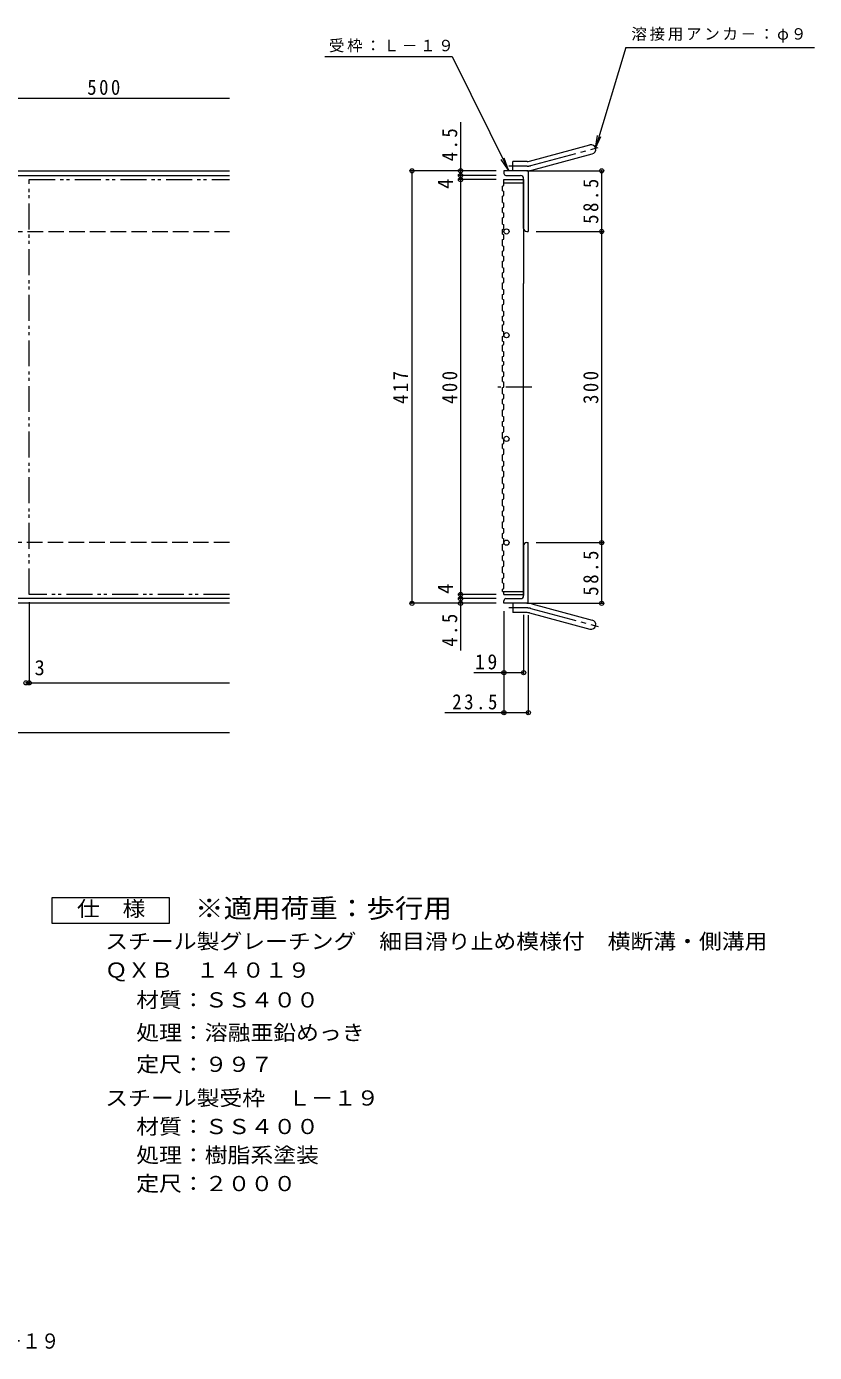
# Model space of a CAD drawing. Units: millimetres, scale not verified. Extents: x -893 to 907, y -688 to 660.
# Drawn here: x 148 to 907, y -688 to 591 of the extents above; entities that cross this region are included whole.
import ezdxf
from ezdxf.enums import TextEntityAlignment as Align

# ---------------------------------------------------------------- set-up
doc = ezdxf.new("R2010")
doc.units = ezdxf.units.MM
doc.header["$LTSCALE"] = 5
doc.header["$PDMODE"] = 32
doc.header["$PDSIZE"] = 4
for name, pattern in [('CHAIN2', [12, 9, -1, 1, -1]), ('DASHED3', [4, 3, -1]), ('DOUBLE_CHAIN1', [8.8, 5, -1, 0.6, -0.6, 0.6, -1])]:
    doc.linetypes.add(name, pattern=pattern)
for name, color, linetype, lineweight in [('B-1', 2, 'Continuous', 9), ('B-2', 3, 'Continuous', 9), ('B-4', 7, 'Continuous', 9), ('B-A', 3, 'Continuous', 9), ('F-4_F-4ﾚｲﾔ', 2, 'Continuous', 9)]:
    doc.layers.add(name, color=color, linetype=linetype, lineweight=lineweight)
doc.layers.add('F-5_F-5ﾚｲﾔ', color=2, linetype='Continuous')
doc.styles.add('ＭＳ ゴシック', font='')
doc.styles.get('ＭＳ ゴシック').set_extended_font_data('MS Gothic')

msp = doc.modelspace()

# ---------------------------------------------------------------- linework, layer by layer
at = {"layer": 'B-1'}
for p, q in [((632.753, 461.019), (690.943, 476.611)), ((616.608, 451.712), (616.608, 460.712)), ((630.423, 460.712), (616.608, 460.712)), ((635.082, 452.325), (693.273, 467.917)), ((-850.757, 451.712), (343.663, 451.712)), ((631.608, 451.712), (608.108, 451.712)), ((608.108, 451.712), (608.108, 449.212)), ((631.608, 451.712), (631.608, 393.212)), ((-850.757, 447.212), (343.663, 447.212)), ((610.108, 447.212), (624.108, 447.212)), ((627.108, 396.212), (627.108, 444.212)), ((630.108, 393.212), (631.608, 393.212)), ((627.108, 90.211), (627.108, 42.211)), ((630.108, 93.211), (631.608, 93.211)), ((631.608, 34.712), (631.608, 93.211)), ((343.663, 39.211), (-850.757, 39.211)), ((610.108, 39.211), (624.108, 39.211)), ((343.663, 34.711), (-850.757, 34.711)), ((608.108, 34.712), (608.108, 37.211)), ((631.608, 34.712), (608.108, 34.712)), ((616.608, 34.712), (616.608, 25.711)), ((630.423, 25.711), (616.608, 25.711)), ((635.082, 34.098), (693.273, 18.506)), ((632.753, 25.405), (690.943, 9.813))]:
    msp.add_line(p, q, dxfattribs=at)
at = {"layer": 'B-1', "linetype": 'CHAIN2'}
for p, q in [((633.917, 456.672), (699.084, 474.133)), ((630.423, 456.212), (612.803, 456.212)), ((630.423, 30.212), (612.803, 30.212)), ((633.917, 29.752), (699.084, 12.29))]:
    msp.add_line(p, q, dxfattribs=at)
at = {"layer": 'B-1', "linetype": 'DASHED3'}
for p, q in [((-850.757, 393.212), (343.663, 393.212)), ((343.663, 93.211), (-850.757, 93.211))]:
    msp.add_line(p, q, dxfattribs=at)
at = {"layer": 'B-1'}
for centre, radius, start, end in [((692.108, 472.264), 4.5, 285.00014, 104.99991), ((630.423, 469.712), 9, 270, 285.00002), ((610.108, 449.212), 2, 180, 270), ((630.423, 469.712), 18, 270, 285), ((624.108, 444.212), 3, 0, 90), ((630.108, 396.212), 3, 180, 270), ((630.108, 90.211), 3, 90, 180), ((610.108, 37.211), 2, 90, 180), ((624.108, 42.211), 3, 270, 0), ((630.423, 16.711), 18, 75, 90), ((630.423, 16.711), 9, 74.99998, 90), ((692.108, 14.159), 4.5, 255.00009, 74.99986)]:
    msp.add_arc(centre, radius, start, end, dxfattribs=at)
at = {"layer": 'B-1', "linetype": 'CHAIN2'}
for centre, start, end in [((630.423, 469.712), 270, 284.99995), ((630.423, 16.711), 75.00005, 90)]:
    msp.add_arc(centre, 13.5, start, end, dxfattribs=at)
at = {"layer": 'B-2', "linetype": 'DOUBLE_CHAIN1'}
for p, q in [((150.744, 43.212), (150.744, 443.212)), ((150.744, 443.212), (343.663, 443.212)), ((635.108, 243.212), (600.108, 243.212)), ((343.663, 43.212), (150.744, 43.212))]:
    msp.add_line(p, q, dxfattribs=at)
at = {"layer": 'B-2'}
for p, q in [((608.108, 443.212), (627.108, 443.212)), ((608.108, 440.212), (627.108, 440.212)), ((627.108, 443.212), (627.108, 343.212)), ((627.108, 43.211), (627.108, 343.212)), ((606.608, 46.211), (627.108, 46.211)), ((608.108, 43.211), (627.108, 43.211))]:
    msp.add_line(p, q, dxfattribs=at)
for centre in [(610.608, 393.212), (610.608, 293.211), (610.608, 193.211), (610.608, 93.211)]:
    msp.add_circle(centre, 2.5, dxfattribs=at)
at = {"layer": 'B-4'}
for p, q in [((725.652, 570.563), (907.29, 570.563)), ((-100.756, 521.715), (343.663, 521.715)), ((566.37, 498.545), (566.37, -10.791)), ((696.455, 473.429), (701.516, 484.858)), ((612.386, 452.19), (608.407, 464.04)), ((600.608, 451.712), (518.068, 451.712)), ((519.568, 451.712), (519.568, 34.711)), ((573.87, 451.712), (567.87, 451.712)), ((630.108, 451.712), (703.79, 451.712)), ((702.291, 451.712), (702.291, 393.212)), ((600.608, 447.212), (564.87, 447.212)), ((600.608, 443.212), (564.87, 443.212)), ((639.108, 393.212), (703.79, 393.212)), ((702.291, 393.212), (702.291, 93.211)), ((639.108, 93.211), (703.79, 93.211)), ((702.291, 93.211), (702.291, 34.711)), ((600.608, 43.211), (564.87, 43.211)), ((600.608, 39.211), (564.87, 39.211)), ((150.744, 35.711), (150.744, -43.537)), ((600.608, 34.711), (518.068, 34.711)), ((608.108, 27.211), (608.108, -72.28)), ((630.108, 34.711), (703.79, 34.711)), ((627.108, 23.703), (627.108, -33.673)), ((631.608, 23.296), (631.608, -72.28)), ((627.108, -32.173), (579.01, -32.173)), ((147.744, -42.037), (150.744, -42.037)), ((150.744, -42.037), (343.663, -42.037)), ((631.608, -70.78), (551.109, -70.78)), ((-850.757, -89.994), (343.663, -89.994))]:
    msp.add_line(p, q, dxfattribs=at)
for points in [[(725.652, 570.563), (696.455, 473.429), (698.386, 485.779)], [(435.67, 561.774), (558.231, 561.774), (612.386, 452.19), (605.476, 462.606)]]:
    msp.add_lwpolyline(points, dxfattribs=at)
for p in [(519.568, 451.712), (566.37, 451.712), (566.37, 447.212), (702.291, 451.712), (566.37, 443.212), (702.291, 393.212), (702.291, 93.211), (566.37, 43.211), (566.37, 39.211), (519.568, 34.711), (566.37, 34.711), (702.291, 34.711), (608.108, -32.173), (627.108, -32.173), (147.744, -42.037), (150.744, -42.037), (608.108, -70.78), (631.608, -70.78)]:
    msp.add_point(p, dxfattribs=at)
at = {"layer": 'B-A'}
for p, q in [((606.608, 437.058), (608.108, 437.573)), ((606.608, 432.558), (606.608, 437.058)), ((608.108, 437.573), (608.108, 443.212)), ((606.608, 432.558), (608.108, 432.042)), ((606.608, 427.277), (608.108, 427.793)), ((606.608, 421.277), (606.608, 427.277)), ((608.108, 427.793), (608.108, 432.042)), ((606.608, 421.277), (608.108, 420.762)), ((606.608, 416.123), (608.108, 416.639)), ((606.608, 411.623), (606.608, 416.123)), ((606.608, 411.623), (608.108, 411.108)), ((608.108, 416.639), (608.108, 420.762)), ((608.108, 406.858), (608.108, 411.108)), ((606.608, 406.343), (608.108, 406.858)), ((606.608, 400.343), (606.608, 406.343)), ((606.608, 400.343), (608.108, 399.827)), ((608.108, 395.704), (608.108, 399.827)), ((606.608, 395.189), (608.108, 395.704)), ((606.608, 390.689), (606.608, 395.189)), ((606.608, 390.689), (608.108, 390.173)), ((606.608, 385.408), (608.108, 385.924)), ((606.608, 379.408), (606.608, 385.408)), ((608.108, 385.924), (608.108, 390.173)), ((606.608, 379.408), (608.108, 378.893)), ((606.608, 374.254), (608.108, 374.77)), ((606.608, 369.754), (606.608, 374.254)), ((608.108, 374.77), (608.108, 378.893)), ((606.608, 369.754), (608.108, 369.239)), ((606.608, 364.474), (608.108, 364.989)), ((606.608, 358.474), (606.608, 364.474)), ((606.608, 358.474), (608.108, 357.959)), ((608.108, 364.989), (608.108, 369.239)), ((606.608, 353.32), (608.108, 353.835)), ((606.608, 348.82), (606.608, 353.32)), ((606.608, 348.82), (608.108, 348.305)), ((608.108, 353.835), (608.108, 357.959)), ((608.108, 344.055), (608.108, 348.305)), ((606.608, 343.54), (608.108, 344.055)), ((606.608, 337.539), (606.608, 343.54)), ((606.608, 337.539), (608.108, 337.024)), ((606.608, 332.386), (608.108, 332.901)), ((608.108, 332.901), (608.108, 337.024)), ((606.608, 327.886), (606.608, 332.386)), ((606.608, 327.886), (608.108, 327.37)), ((606.608, 322.605), (608.108, 323.12)), ((606.608, 316.605), (606.608, 322.605)), ((608.108, 323.12), (608.108, 327.37)), ((606.608, 316.605), (608.108, 316.09)), ((606.608, 311.451), (608.108, 311.967)), ((606.608, 306.951), (606.608, 311.451)), ((606.608, 306.951), (608.108, 306.436)), ((608.108, 311.967), (608.108, 316.09)), ((606.608, 303.163), (608.108, 303.679)), ((606.608, 297.163), (606.608, 303.163)), ((606.608, 297.163), (608.108, 296.648)), ((608.108, 303.679), (608.108, 306.436)), ((608.108, 292.525), (608.108, 296.648)), ((606.608, 292.009), (608.108, 292.525)), ((606.608, 287.509), (606.608, 292.009)), ((606.608, 287.509), (608.108, 286.994)), ((606.608, 283.722), (608.108, 284.237)), ((606.608, 277.721), (606.608, 283.722)), ((608.108, 284.237), (608.108, 286.994)), ((606.608, 277.721), (608.108, 277.206)), ((606.608, 272.567), (608.108, 273.083)), ((606.608, 268.067), (606.608, 272.567)), ((608.108, 273.083), (608.108, 277.206)), ((606.608, 268.067), (608.108, 267.552)), ((606.608, 264.28), (608.108, 264.795)), ((606.608, 258.28), (606.608, 264.28)), ((606.608, 258.28), (608.108, 257.764)), ((608.108, 264.795), (608.108, 267.552)), ((608.108, 253.641), (608.108, 257.764)), ((606.608, 253.126), (608.108, 253.641)), ((606.608, 248.626), (606.608, 253.126)), ((606.608, 248.626), (608.108, 248.11)), ((606.608, 242.696), (608.108, 243.211)), ((608.108, 243.211), (608.108, 248.11)), ((606.608, 236.696), (606.608, 242.696)), ((606.608, 236.696), (608.108, 236.18)), ((606.608, 231.542), (608.108, 232.057)), ((606.608, 227.042), (606.608, 231.542)), ((608.108, 232.057), (608.108, 236.18)), ((606.608, 227.042), (608.108, 226.526)), ((606.608, 221.112), (608.108, 221.627)), ((606.608, 215.112), (606.608, 221.112)), ((608.108, 221.627), (608.108, 226.526)), ((606.608, 215.112), (608.108, 214.596)), ((606.608, 209.958), (608.108, 210.473)), ((606.608, 205.458), (606.608, 209.958)), ((606.608, 205.458), (608.108, 204.942)), ((608.108, 210.473), (608.108, 214.596)), ((608.108, 200.043), (608.108, 204.942)), ((606.608, 199.528), (608.108, 200.043)), ((606.608, 193.528), (606.608, 199.528)), ((606.608, 193.528), (608.108, 193.013)), ((608.108, 188.889), (608.108, 193.013)), ((606.608, 188.374), (608.108, 188.889)), ((606.608, 183.874), (606.608, 188.374)), ((606.608, 183.874), (608.108, 183.358)), ((608.108, 178.459), (608.108, 183.358)), ((606.608, 177.944), (608.108, 178.459)), ((606.608, 171.944), (606.608, 177.944)), ((606.608, 171.944), (608.108, 171.429)), ((606.608, 166.79), (608.108, 167.305)), ((606.608, 162.29), (606.608, 166.79)), ((608.108, 167.305), (608.108, 171.429)), ((606.608, 162.29), (608.108, 161.775)), ((606.608, 156.36), (608.108, 156.875)), ((606.608, 150.36), (606.608, 156.36)), ((608.108, 156.875), (608.108, 161.775)), ((606.608, 150.36), (608.108, 149.845)), ((606.608, 145.206), (608.108, 145.721)), ((606.608, 140.706), (606.608, 145.206)), ((606.608, 140.706), (608.108, 140.191)), ((608.108, 145.721), (608.108, 149.845)), ((606.608, 134.776), (608.108, 135.291)), ((606.608, 128.776), (606.608, 134.776)), ((606.608, 128.776), (608.108, 128.261)), ((608.108, 135.291), (608.108, 140.191)), ((608.108, 124.137), (608.108, 128.261)), ((606.608, 123.622), (608.108, 124.137)), ((606.608, 119.122), (606.608, 123.622)), ((606.608, 119.122), (608.108, 118.607)), ((608.108, 113.707), (608.108, 118.607)), ((606.608, 113.192), (608.108, 113.707)), ((606.608, 107.192), (606.608, 113.192)), ((606.608, 107.192), (608.108, 106.677)), ((606.608, 102.038), (608.108, 102.554)), ((608.108, 102.554), (608.108, 106.677)), ((606.608, 97.538), (606.608, 102.038)), ((606.608, 97.538), (608.108, 97.023)), ((606.608, 91.608), (608.108, 92.123)), ((606.608, 85.608), (606.608, 91.608)), ((608.108, 92.123), (608.108, 97.023)), ((606.608, 85.608), (608.108, 85.093)), ((606.608, 80.454), (608.108, 80.97)), ((606.608, 75.954), (606.608, 80.454)), ((608.108, 80.97), (608.108, 85.093)), ((606.608, 75.954), (608.108, 75.439)), ((606.608, 70.024), (608.108, 70.54)), ((606.608, 64.024), (606.608, 70.024)), ((606.608, 64.024), (608.108, 63.509)), ((608.108, 70.54), (608.108, 75.439)), ((606.608, 58.87), (608.108, 59.386)), ((606.608, 54.37), (606.608, 58.87)), ((606.608, 54.37), (608.108, 53.855)), ((608.108, 59.386), (608.108, 63.509)), ((608.108, 48.956), (608.108, 53.855)), ((606.608, 48.44), (608.108, 48.956)), ((606.608, 46.211), (606.608, 48.44)), ((608.108, 43.211), (608.108, 46.211))]:
    msp.add_line(p, q, dxfattribs=at)
at = {"layer": 'F-4_F-4ﾚｲﾔ'}
msp.add_lwpolyline([(173.039, -273.961), (173.039, -248.96), (285.539, -248.96), (285.539, -273.961)], close=True, dxfattribs=at)

# ---------------------------------------------------------------- texts
at = {"layer": 'B-4', "color": 2, "style": 'ＭＳ ゴシック'}
for p in [(563.37, 434.252), (563.37, 43.797)]:
    msp.add_text('4', height=14.66, rotation=90, dxfattribs=at).set_placement(p, align=Align.BOTTOM_LEFT)
msp.add_text('3', height=14.66, dxfattribs=at).set_placement((155.885, -39.037), align=Align.BOTTOM_LEFT)
at = {"layer": 'B-4', "char_height": 11, "attachment_point": 7, "style": 'ＭＳ ゴシック'}
for s, insert in [('\\T1.17;溶接用アンカ－：φ９', (730.86, 575.231)), ('\\T1.17;受枠：Ｌ－１９', (439.499, 565.793))]:
    msp.add_mtext(s, dxfattribs=dict(at, insert=insert))
at = {"layer": 'B-4', "color": 2, "char_height": 14.66, "attachment_point": 7, "style": 'ＭＳ ゴシック'}
for s, insert in [('\\T1.27;\\W0.9;500', (206.757, 524.715)), ('\\T1.27;\\W0.95;19', (580.223, -29.173)), ('\\T1.28;\\W0.9;23.5', (558.387, -67.78))]:
    msp.add_mtext(s, dxfattribs=dict(at, insert=insert))
for s, insert, rotation in [('\\T1.27;\\W0.9;4.5', (563.37, 460.94), 90), ('\\T1.28;\\W0.9;58.5', (699.291, 400.587), 90), ('\\T1.27;\\W0.9;417', (515.877, 226.951), 90.206), ('\\T1.27;\\W0.9;400', (563.37, 226.962), 90), ('\\T1.27;\\W0.9;300', (699.291, 226.962), 90), ('\\T1.28;\\W0.9;58.5', (699.291, 42.086), 90), ('\\T1.27;\\W0.9;4.5', (563.37, -7.152), 90)]:
    msp.add_mtext(s, dxfattribs=dict(at, insert=insert, rotation=rotation))
at = {"layer": 'F-4_F-4ﾚｲﾔ', "style": 'ＭＳ ゴシック', "width": 1.1}
for s, p in [('仕\u3000様', (196.789, -271.461)), ('スチール製グレーチング\u3000細目滑り止め模様付\u3000横断溝・側溝用', (224.084, -302.921)), ('ＱＸＢ\u3000１４０１９', (223.68, -330.654)), ('材質：ＳＳ４００', (253.94, -359.384)), ('処理：溶融亜鉛めっき', (253.94, -390.952)), ('定尺：９９７', (253.94, -421.478)), ('スチール製受枠\u3000Ｌ－１９', (224.084, -453.978)), ('材質：ＳＳ４００', (253.94, -481.478)), ('処理：樹脂系塗装', (253.94, -508.978)), ('定尺：２０００', (253.94, -536.478))]:
    msp.add_text(s, height=14.66, dxfattribs=at).set_placement(p, align=Align.BOTTOM_LEFT)
at = {"layer": 'F-5_F-5ﾚｲﾔ', "color": 3, "style": 'ＭＳ ゴシック', "width": 1.1}
msp.add_text('※適用荷重：歩行用', height=18.33, dxfattribs=at).set_placement((310.539, -273.961), align=Align.BOTTOM_LEFT)
at = {"layer": 'F-5_F-5ﾚｲﾔ', "style": 'ＭＳ ゴシック', "width": 0.9}
msp.add_text('ＱＸＢ\u3000１４０１９＋Ｌ－１９', height=14.66, dxfattribs=at).set_placement((-71.902, -688.34), align=Align.BOTTOM_LEFT)

doc.saveas('drawing.dxf')
